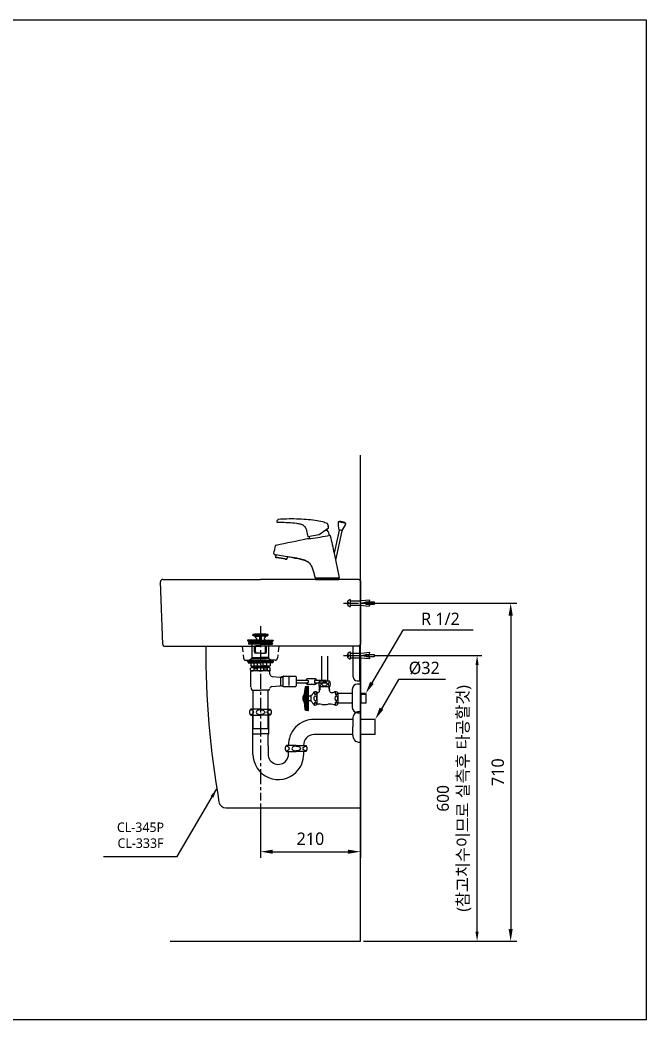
# Model space of a CAD drawing. Extents: x 7158 to 10258, y -6878 to -2578.
# Drawn here: x 8943 to 10258, y -4678 to -2578 of the extents above; entities that cross this region are included whole.
import ezdxf

# ---------------------------------------------------------------- set-up
doc = ezdxf.new("R2010")
doc.units = 0
doc.header["$LTSCALE"] = 50
doc.header["$MEASUREMENT"] = 0
for name, pattern in [('CENTER', [2, 1.25, -0.25, 0.25, -0.25]), ('HIDDEN', [0.375, 0.25, -0.125]), ('HIDDEN2', [0.1875, 0.125, -0.0625])]:
    doc.linetypes.add(name, pattern=pattern)
doc.layers.get('0').update_dxf_attribs({"linetype": 'CONTINUOUS'})
doc.layers.get('DEFPOINTS').update_dxf_attribs({"linetype": 'CONTINUOUS'})
for name, color, linetype in [('1', 1, 'CONTINUOUS'), ('2', 2, 'HIDDEN'), ('3', 3, 'CONTINUOUS'), ('4', 4, 'CONTINUOUS'), ('5', 5, 'CONTINUOUS'), ('6', 6, 'CONTINUOUS'), ('7', 7, 'CONTINUOUS'), ('CENTER', 2, 'CENTER')]:
    doc.layers.add(name, color=color, linetype=linetype)
doc.styles.get("Standard").update_dxf_attribs({"font": 'NanumGothic.ttf'})
doc.dimstyles.get("Standard").update_dxf_attribs({"dimtxt": 2.5, "dimasz": 2, "dimexe": 2, "dimexo": 1, "dimgap": 1.5, "dimtad": 1, "dimdec": 0, "dimlfac": 10, "dimrnd": 0.5, "dimzin": 0, "dimdsep": 46, "dimtxsty": 'Standard', "dimcen": 0, "dimclrt": 2, "dimadec": 0, "dimazin": 0, "dimtfac": 1, "dimtdec": 0, "dimtmove": 0, "dimatfit": 3, "dimfxl": 1, "dimtolj": 1, "dimtzin": 0, "dimarcsym": 0})

# ---------------------------------------------------------------- blocks, each defined once
blk = doc.blocks.new('A$C0DEF28B4')
at = {"layer": '3'}
for p, q in [((12.5, 194.6), (11.3, 196.7)), ((11.4, 196.5), (27.5, 196.5)), ((27.5, 194.6), (12.5, 194.6)), ((15, 194.4), (25.7, 193.7)), ((19.2, 189.7), (16.5, 193.6)), ((27.5, 194.6), (25.7, 193.7)), ((25.7, 193.7), (25.7, 186)), ((27, 194.3), (26.5, 187.9)), ((43.6, 196.5), (27.5, 196.5)), ((27.5, 194.6), (29.2, 193.7)), ((27.5, 194.6), (42.5, 194.6)), ((28, 194.3), (28.4, 187.9)), ((40, 194.4), (29.2, 193.7)), ((29.2, 193.7), (29.2, 186)), ((35.8, 189.7), (38.5, 193.6)), ((42.5, 194.6), (43.7, 196.7)), ((0.5, 185.6), (0.5, 185)), ((0.5, 185), (2.6, 183.5)), ((0.5, 185), (27.5, 185)), ((10.2, 186), (0.9, 186)), ((2.2, 183.3), (2.2, 182)), ((2.2, 179), (2.2, 177.7)), ((8.5, 183.5), (2.4, 183.5)), ((27.5, 177.5), (2.4, 177.5)), ((27.5, 181.5), (2.7, 181.5)), ((27.5, 179.5), (2.7, 179.5)), ((8.5, 183.5), (27.5, 183.5)), ((10, 146.9), (10, 177.5)), ((27.5, 186), (10.2, 186)), ((15.1, 161), (15.1, 171)), ((16.9, 161), (16.9, 171)), ((17.1, 186), (18.6, 186.8)), ((27.5, 173.5), (17.6, 173.5)), ((26.5, 188), (27.5, 188)), ((26.8, 186), (26.5, 188)), ((28.4, 188), (27.5, 188)), ((27.5, 186), (44.8, 186)), ((54.5, 185), (27.5, 185)), ((46.5, 183.5), (27.5, 183.5)), ((27.5, 181.5), (52.3, 181.5)), ((27.5, 179.5), (52.3, 179.5)), ((27.5, 177.5), (52.6, 177.5)), ((27.5, 173.5), (37.4, 173.5)), ((28.2, 186), (28.4, 188)), ((37.9, 186), (36.4, 186.8)), ((38.1, 161), (38.1, 171)), ((39.9, 161), (39.9, 171)), ((44.8, 186), (54.1, 186)), ((45, 146.9), (45, 177.5)), ((46.5, 183.5), (52.6, 183.5)), ((54.5, 185), (52.4, 183.5)), ((52.8, 183.3), (52.8, 182)), ((52.8, 179), (52.8, 177.7)), ((54.5, 185.6), (54.5, 185)), ((10.7, 149), (10, 150.2)), ((10, 149), (27.5, 149)), ((10.7, 146.9), (10.7, 149)), ((27.5, 158.5), (17.6, 158.5)), ((27.5, 158.5), (37.4, 158.5)), ((45, 149), (27.5, 149)), ((44.3, 149), (45, 150.2)), ((44.3, 146.9), (44.3, 149)), ((10, 146.9), (0, 140.9)), ((0, 139.9), (0, 140.9)), ((0, 140.9), (27.5, 140.9)), ((10, 139.9), (0, 139.9)), ((1.8, 139.9), (1.8, 138.6)), ((2.3, 138.1), (7.3, 138.1)), ((6.8, 122.4), (6.8, 126.6)), ((7.3, 138.1), (7.3, 132)), ((7.3, 138.1), (27.5, 138.1)), ((8.3, 131.4), (7.3, 132)), ((8.3, 131.4), (9.7, 131.4)), ((9.7, 131.4), (27.5, 131.4)), ((10, 146.9), (27.5, 146.9)), ((45, 139.9), (10, 139.9)), ((10, 128), (10, 131.4)), ((10.1, 128), (27.3, 128)), ((13.5, 126.6), (13.5, 122.4)), ((13.5, 126.6), (20.9, 126.6)), ((14.1, 132), (14.1, 138.1)), ((14.1, 132), (21.5, 132)), ((20.9, 126.6), (20.9, 122.4)), ((21.5, 132), (21.5, 138.1)), ((45, 146.9), (27.5, 146.9)), ((55, 140.9), (27.5, 140.9)), ((47.7, 138.1), (27.5, 138.1)), ((45.3, 131.4), (27.5, 131.4)), ((44.9, 128), (27.7, 128)), ((33.5, 132), (33.5, 138.1)), ((40.9, 132), (33.5, 132)), ((41.5, 126.6), (34.1, 126.6)), ((34.1, 126.6), (34.1, 122.4)), ((40.9, 132), (40.9, 138.1)), ((41.5, 126.6), (41.5, 122.4)), ((45, 146.9), (55, 140.9)), ((45, 139.9), (55, 139.9)), ((45, 128), (45, 131.4)), ((46.7, 131.4), (45.3, 131.4)), ((46.7, 131.4), (47.7, 132)), ((52.7, 138.1), (47.7, 138.1)), ((47.7, 138.1), (47.7, 132)), ((48.2, 122.4), (48.2, 126.6)), ((53.2, 139.9), (53.2, 138.6)), ((55, 139.9), (55, 140.9)), ((7.5, 87.4), (7.5, 120)), ((27.5, 121), (8.5, 121)), ((13.5, 122.4), (20.9, 122.4)), ((44.9, 121), (27.5, 121)), ((41.5, 122.4), (34.1, 122.4)), ((44.3, 121), (44.9, 121)), ((44.9, 121), (45.3, 121)), ((46.5, 121), (45, 121)), ((47.5, 114.6), (47.5, 120)), ((52, 109.7), (68, 107.9)), ((70, 108.2), (75.1, 108.2)), ((70.2, 89.8), (70.2, 108.3)), ((71.5, 109), (71.5, 108.2)), ((75.2, 109), (71.5, 109)), ((75.1, 108.2), (75.1, 109.2)), ((75.1, 88.8), (75.1, 108.2)), ((75.9, 110), (101.1, 110)), ((87.5, 90.5), (87.5, 107.9)), ((102.6, 108.5), (102.6, 102.7)), ((51.4, 88.3), (68, 90.1)), ((70.2, 89.8), (75.1, 89.8)), ((71.5, 89), (71.5, 89.8)), ((75.2, 89), (71.5, 89)), ((101.1, 88), (75.9, 88)), ((102.6, 102.7), (102.6, 89.5)), ((9.5, 81), (27.5, 81)), ((11.6, 81), (11.6, 0)), ((45.5, 81), (27.5, 81)), ((43.4, 0), (43.4, 81)), ((11.6, 0), (43.4, 0))]:
    blk.add_line(p, q, dxfattribs=at)
for centre, radius, start, end in [((12.3, 196.5), 1.1, 97.3204, 169.4262), ((27.5, 78.6), 120, 90, 97.3204), ((14.9, 192.4), 2, 35.2023, 86.2618), ((17.6, 188.6), 2, 300, 35.2023), ((27.5, 78.6), 120, 82.6796, 90), ((37.4, 188.6), 2, 144.7977, 240), ((40.1, 192.4), 2, 93.7382, 144.7977), ((42.6, 196.5), 1.1, 10.5738, 82.6796), ((0.9, 185.6), 0.4, 90, 180), ((2.4, 183.3), 0.2, 90, 180), ((2.7, 182), 0.5, 180, 270), ((2.7, 179), 0.5, 90, 180), ((2.4, 177.7), 0.2, 180, 270), ((6, 180.5), 1, 270, 90), ((17.6, 171), 2.5, 90, 180), ((19.4, 171), 2.5, 90, 180), ((35.6, 171), 2.5, 0, 90), ((37.4, 171), 2.5, 0, 90), ((49, 180.5), 1, 90, 270), ((52.3, 182), 0.5, 270, 0), ((52.3, 179), 0.5, 0, 90), ((52.6, 183.3), 0.2, 0, 90), ((52.6, 177.7), 0.2, 270, 0), ((54.1, 185.6), 0.4, 0, 90), ((17.6, 161), 2.5, 180, 270), ((19.4, 161), 2.5, 180, 270), ((35.6, 161), 2.5, 270, 0), ((37.4, 161), 2.5, 270, 0), ((2.3, 138.6), 0.5, 180, 270), ((10.1, 123.3), 4.7, 43.9409, 136.0591), ((10.7, 141.6), 10.2, 250.5679, 289.4321), ((27, 114.4), 13.6, 89.0643, 116.6472), ((27.3, 160.9), 29.5, 258.5956, 270.3737), ((27.7, 160.9), 29.5, 269.6263, 281.4044), ((28, 114.4), 13.6, 63.3528, 90.9357), ((44.3, 141.6), 10.2, 250.5679, 289.4321), ((44.9, 123.3), 4.7, 43.9409, 136.0591), ((52.7, 138.6), 0.5, 270, 0), ((10.1, 125.7), 4.7, 223.9409, 316.0591), ((8.5, 120), 1, 90, 180), ((27, 134.6), 13.6, 243.3528, 270.9357), ((28, 134.6), 13.6, 269.0643, 296.6472), ((44.9, 125.7), 4.7, 223.9409, 316.0591), ((46.5, 120), 1, 0, 90), ((52.5, 114.6), 5, 180, 263.8845), ((68.4, 112.9), 5, 265.3322, 308.1927), ((75.9, 109.2), 0.8, 90, 180), ((101.1, 108.5), 1.5, 0, 90), ((20.5, 87.9), 13, 182.42, 212.3), ((34.5, 87.9), 13, 327.7, 345.0405), ((51.9, 83.3), 5, 96.1155, 165.0405), ((68.4, 85.1), 5, 51.8073, 94.6678), ((75.9, 88.8), 0.8, 180, 270), ((101.1, 89.5), 1.5, 270, 0)]:
    blk.add_arc(centre, radius, start, end, dxfattribs=at)
at = {"layer": '7', "extrusion": (0, 1, 0)}
blk.add_line((7, 143.4, -9.3), (48, 143.4, -9.3), dxfattribs=at)
blk.add_line((7, 143.4, -9.3), (48, 143.4, -9.3), dxfattribs=at)
blk = doc.blocks.new('A$C60C84702')
at = {"layer": '4'}
for p, q in [((6.7, 147.4), (2.4, 147.4)), ((6.7, 147.4), (2.4, 147.4)), ((22.9, 147.4), (6.7, 147.4)), ((22.9, 147.4), (6.7, 147.4)), ((22.9, 147.4), (39.2, 147.4)), ((22.9, 147.4), (39.2, 147.4)), ((39.2, 147.4), (43.5, 147.4)), ((39.2, 147.4), (43.5, 147.4)), ((2.8, 135.4), (2.4, 135.4)), ((2.8, 135.4), (22.9, 135.4)), ((6.1, 135.4), (6.1, 95.6)), ((43.1, 135.4), (22.9, 135.4)), ((39.7, 135.4), (39.7, 95.6)), ((43.1, 135.4), (43.5, 135.4)), ((6.1, 95.6), (22.9, 95.6)), ((7.1, 53.4), (7.1, 93.9)), ((39.7, 95.6), (22.9, 95.6)), ((38.8, 70.8), (38.8, 93.9)), ((38.8, 70.8), (38.8, 53.4)), ((81.6, 71.1), (77.3, 71.1)), ((97.9, 71.1), (81.6, 71.1)), ((97.9, 71.1), (97.9, 71.1)), ((98, 71.1), (97.9, 71.1)), ((98, 71.1), (114.3, 71.1)), ((114.3, 71.1), (118.6, 71.1)), ((77.7, 59.1), (97.9, 59.1)), ((81.1, 59.1), (81.1, 58.4)), ((82.1, 53.4), (82.1, 56.8)), ((118.2, 59.1), (98, 59.1)), ((113.8, 53.4), (113.8, 59.1))]:
    blk.add_line(p, q, dxfattribs=at)
for points in [[(8.7, 141.4, 0.155217), (8.1, 143.2, 0.106747), (6.1, 145.1, 0.073043), (3.3, 146.2, 0.028511), (1.6, 146.6, 0.059523)], [(1.6, 136.2, 0.028511), (3.3, 136.5, 0.073043), (6.1, 137.6, 0.106747), (8.1, 139.5, 0.155217), (8.7, 141.4, 0.155217)], [(14.7, 143.1, 0.32729), (14.7, 139.6, 0.106373), (16.7, 137.8, 0.071219), (19.4, 136.8, 0.057537), (22.9, 136.4, 0.057537)], [(22.9, 146.4, 0.057537), (19.4, 146, 0.071219), (16.7, 144.9, 0.106373), (14.7, 143.1, 0.159483)], [(22.9, 146.4, 0.057537), (19.4, 146, 0.071219), (16.7, 144.9, 0.106373), (14.7, 143.1, 0.159483)], [(22.9, 146.4, -0.057537), (26.5, 146, -0.071219), (29.2, 144.9, -0.106373), (31.2, 143.1, -0.159483)], [(22.9, 146.4, -0.057537), (26.5, 146, -0.071219), (29.2, 144.9, -0.106373), (31.2, 143.1, -0.159483)], [(31.2, 143.1, -0.32729), (31.2, 139.6, -0.106373), (29.2, 137.8, -0.071219), (26.5, 136.8, -0.057537), (22.9, 136.4, -0.057537)], [(37.1, 141.4, -0.155217), (37.7, 143.2, -0.106747), (39.8, 145.1, -0.073043), (42.5, 146.2, -0.028511), (44.3, 146.6, -0.059523)], [(44.3, 136.2, -0.028511), (42.5, 136.5, -0.073043), (39.8, 137.6, -0.106747), (37.7, 139.5, -0.155217), (37.1, 141.4, -0.155217)], [(83.7, 65.1, 0.155217), (83.1, 66.9, 0.106747), (81, 68.8, 0.073043), (78.2, 69.9, 0.028511), (76.5, 70.3, 0.059523)], [(76.5, 59.9, 0.028511), (78.2, 60.2, 0.073043), (81, 61.3, 0.106747), (83.1, 63.2, 0.155217), (83.7, 65.1, 0.155217)], [(89.6, 66.8, 0.32729), (89.6, 63.3, 0.106373), (91.6, 61.5, 0.071219), (94.3, 60.5, 0.057537), (97.9, 60.1, 0.057537)], [(97.9, 70.1, 0.05879), (94.3, 69.7, 0.071219), (91.6, 68.6, 0.106373), (89.6, 66.8, 0.159483)], [(97.9, 70.1, -0.05879), (101.6, 69.7, -0.071219), (104.3, 68.6, -0.106373), (106.3, 66.8, -0.159483)], [(106.3, 66.8, -0.32729), (106.3, 63.3, -0.106373), (104.3, 61.5, -0.071219), (101.6, 60.5, -0.057537), (98, 60.1, -0.057537)], [(112.2, 65.1, -0.155217), (112.8, 66.9, -0.106747), (114.9, 68.8, -0.073043), (117.6, 69.9, -0.028511), (119.4, 70.3, -0.059523)], [(119.4, 59.9, -0.028511), (117.6, 60.2, -0.073043), (114.9, 61.3, -0.106747), (112.8, 63.2, -0.155217), (112.2, 65.1, -0.155217)]]:
    blk.add_lwpolyline(points, format="xyb", dxfattribs=at)
for centre, radius, start, end in [((7.7, 141.4), 8, 131.4096, 228.5904), ((38.2, 141.4), 8, 311.4096, 48.5904), ((135.2, 72.9), 53.4, 90, 181.9326), ((7.1, 95.6), 1, 180, 238.7026), ((6.1, 93.9), 0.925, 0, 58.7026), ((39.7, 93.9), 0.925, 121.2974, 180), ((38.7, 95.6), 1, 301.2974, 0), ((135.2, 72.9), 21.6, 90, 184.7747), ((82.6, 65.1), 8, 131.4096, 228.5904), ((113.3, 65.1), 8, 311.4096, 48.5904), ((60.4, 53.4), 53.4, 180, 314.9403), ((60.4, 53.4), 21.6, 180, 320.796), ((60.4, 53.4), 21.6, 320.796, 0), ((65.1, 47.8), 19.2, 28.0637, 33.4561), ((60.4, 53.4), 53.4, 314.9403, 0)]:
    blk.add_arc(centre, radius, start, end, dxfattribs=at)
blk = doc.blocks.new('A$C7012546D')
at = {"layer": '4'}
for p, q in [((16, 65), (16, 0)), ((0, 49.9), (0, 32.5)), ((47.1, 48.4), (16, 48.4)), ((47.1, 16.6), (47.1, 48.4)), ((0, 15.1), (0, 32.5)), ((47.1, 16.6), (16, 16.6))]:
    blk.add_line(p, q, dxfattribs=at)
for centre, radius, start, end in [((11.3, 54.1), 10, 111.1927, 142.8035), ((17.5, 35), 30, 92.866, 109.0071), ((20, 49), 20, 146.2077, 177.4359), ((20, 16), 20, 182.5641, 213.7923), ((11.3, 10.9), 10, 217.1965, 248.8073), ((17.5, 30), 30, 250.9929, 267.134)]:
    blk.add_arc(centre, radius, start, end, dxfattribs=at)
blk = doc.blocks.new('A$C510B3A89')
at = {"layer": '1', "color": 7}
blk.add_line((87.4, 0), (136.2, 0), dxfattribs=at)
at = {"layer": '7'}
for p, q in [((114.8, 107.8), (94.8, 93.8)), ((114, 113), (114.3, 111)), ((138.2, 121.6), (135.2, 120.7)), ((151.3, 117.3), (135.2, 120.7)), ((138.2, 121.6), (138.2, 121.6)), ((148.9, 119.3), (149, 119.3)), ((149, 119.3), (151.3, 117.3)), ((94.8, 93.8), (71.3, 89.6)), ((112.1, 102.8), (106.2, 101.8)), ((112.4, 91.7), (117.7, 92.7)), ((136.9, 103.5), (126.6, 54.8)), ((142.8, 102.2), (129.6, 40.1)), ((143.4, 102.4), (136.3, 103.9)), ((136.7, 103.5), (137.9, 103.3)), ((141.8, 102.4), (137.9, 103.3)), ((141.8, 102.4), (142.9, 102.2)), ((4.4, 51.6), (3.5, 46.7)), ((4.4, 45.9), (3.5, 46.7)), ((27.1, 42.5), (3.5, 46.7)), ((28, 47.4), (4.4, 51.6)), ((4.4, 45.9), (6.1, 45.6)), ((24.3, 42.4), (6.1, 45.6)), ((23.9, 42.3), (6.5, 45.4)), ((24.3, 42.4), (26.1, 42.1)), ((26.1, 42.1), (27.1, 42.5)), ((28, 47.4), (27.1, 42.5)), ((28.5, 47.3), (28, 47.4)), ((126.6, 54.8), (137.2, 3)), ((86.4, 3), (86.3, 3.5)), ((87.4, 3), (87.4, 0)), ((136.2, 3), (136.2, 0))]:
    blk.add_line(p, q, dxfattribs=at)
at = {"layer": '7', "color": 7}
for p, q in [((86.4, 3), (115.5, 3)), ((115.5, 3), (137.2, 3))]:
    blk.add_line(p, q, dxfattribs=at)
at = {"layer": '7'}
for centre, radius, start, end in [((7.8, 121.4), 1.5, 154.2972, 270.8052), ((9.3, 124.4), 1.5, 93.6966, 151.3141), ((111.8, 115.8), 1.5, 12.9441, 66.1922), ((205.1, 117.1), 70, 177.0153, 190.8327), ((133.2, 71.8), 50, 71.7204, 84.2796), ((86, 142.4), 70, 325.1673, 338.9847), ((108.9, 87.5), 35, 175.6305, 182.5585), ((112.2, 102.3), 0.5, 34.0977, 100), ((83.6, 83), 35, 15.8809, 34.0977), ((116.7, 91), 2, 12.5419, 57.7542), ((136.8, 104), 0.5, 190.8327, 258), ((143, 102.7), 0.5, 258, 325.1673), ((5.5, 70.1), 2, 103.7822, 164.229), ((2, 54), 2, 167.6446, 258.9831), ((6.6, 45.9), 0.5, 206.8699, 260), ((24, 42.8), 0.5, 260, 313.1301)]:
    blk.add_arc(centre, radius, start, end, dxfattribs=at)
for points in [[(112.4, 117.2), (102.3, 120.6), (86.8, 123.7), (68, 125.7), (47.4, 126.7), (26.8, 126.7), (9.2, 125.9)], [(8, 125.2), (6.4, 122.1)], [(7.8, 119.9), (12.9, 120), (30.3, 119.5), (47.5, 117.8), (55.5, 116.4)], [(55.5, 116.4), (57.6, 115.9), (59.6, 115), (61.5, 113.9), (63.2, 112.5), (64.7, 110.9), (66, 109.2), (67, 107.2), (67.8, 105.2)], [(67.8, 105.2), (68.6, 102.3), (70, 96.1), (71.2, 89.8), (71.3, 89.6)], [(114, 113), (113.6, 114.6), (113.3, 116.2)], [(114.8, 108.1), (114.6, 108.8), (114.5, 109.6), (114.4, 110.2), (114.4, 110.6), (114.3, 110.9), (114.3, 111)], [(5, 72.1), (69.9, 85.6)], [(69.9, 85.6), (70.2, 85.6), (70.9, 85.7), (72.3, 85.8), (112.4, 91.7)], [(3.9, 51.6), (4.1, 51.6), (4.4, 51.6)], [(38.9, 45.7), (30.1, 47.1), (28.5, 47.3)], [(56, 42.6), (52.3, 43.4), (48.2, 44.2), (43.7, 44.9), (38.9, 45.7)], [(38.9, 45.7), (45, 44.7), (51, 43.6), (56, 42.6)], [(72.5, 36), (71, 37.1), (68.6, 38.5), (66.1, 39.6), (63.5, 40.5), (61, 41.3), (58.5, 42), (56, 42.6)], [(56, 42.6), (61.1, 41.3), (65.9, 39.7), (70, 37.7), (72.5, 36)], [(73.1, 35.4), (72.5, 36)], [(72.5, 36), (73.1, 35.4)], [(73.1, 35.4), (76.1, 32.2), (78.5, 28.4), (80.4, 24.4), (81.9, 20.3), (83.2, 16.1), (84.4, 11.9), (85.4, 7.7), (86.3, 3.5)]]:
    blk.add_spline(points, degree=3, dxfattribs=at)
for points in [[(114.8, 107.8), (114.8, 107.9), (114.8, 108), (114.8, 108.1)], [(118.6, 91.4), (121.3, 79.2), (123.9, 67), (126.6, 54.8)], [(0, 54.5), (1.2, 59.9), (2.4, 65.3), (3.6, 70.7)]]:
    blk.add_open_spline(points, degree=3, dxfattribs=at)
blk.add_open_spline([(1.6, 52.1), (1.9, 52), (2.7, 51.8), (3.5, 51.7), (3.9, 51.6)], degree=3, knots=[0.173317, 0.173317, 0.173317, 0.173317, 1.25795, 2.514058, 2.514058, 2.514058, 2.514058], dxfattribs=at)
blk = doc.blocks.new('*D47')
at = {"color": 3, "lineweight": -2, "transparency": 16777216}
for p, q in [((9658.4, -3911.1), (9658.4, -4337.5)), ((9448.4, -4223.6), (9448.4, -4337.5)), ((9474.4, -4324.5), (9632.4, -4324.5))]:
    blk.add_line(p, q, dxfattribs=at)
at = {"color": 3, "transparency": 16777216}
for points in [[(9474.4, -4320.2), (9474.4, -4328.8), (9448.4, -4324.5)], [(9632.4, -4320.2), (9632.4, -4328.8), (9658.4, -4324.5)]]:
    blk.add_solid(points, dxfattribs=at)
at = {"layer": 'DEFPOINTS', "color": 0, "transparency": 16777216}
for p in [(9658.4, -3904.6), (9448.4, -4217.1), (9658.4, -4324.5)]:
    blk.add_point(p, dxfattribs=at)
at = {"color": 2, "transparency": 16777216, "insert": (9553.4, -4297.4), "char_height": 26, "attachment_point": 5}
blk.add_mtext('\\A1;210', dxfattribs=at)
blk = doc.blocks.new('*D57')
at = {"layer": '1', "color": 3, "lineweight": -2, "transparency": 16777216}
for p, q in [((9664.9, -3802.6), (9987.1, -3802.6)), ((9974.1, -3828.6), (9974.1, -4486.5)), ((9664.9, -4512.5), (9987.1, -4512.5))]:
    blk.add_line(p, q, dxfattribs=at)
at = {"layer": '1', "color": 3, "transparency": 16777216}
for points in [[(9969.7, -3828.6), (9978.4, -3828.6), (9974.1, -3802.6)], [(9969.7, -4486.5), (9978.4, -4486.5), (9974.1, -4512.5)]]:
    blk.add_solid(points, dxfattribs=at)
at = {"layer": 'DEFPOINTS', "color": 0, "transparency": 16777216}
for p in [(9658.4, -3802.6), (9658.4, -4512.5), (9974.1, -4512.5)]:
    blk.add_point(p, dxfattribs=at)
at = {"layer": '1', "color": 2, "transparency": 16777216, "insert": (9947, -4157.5), "char_height": 26, "attachment_point": 5, "rotation": 90}
blk.add_mtext('\\A1;710', dxfattribs=at)
blk = doc.blocks.new('A$Cc47c5e09')
at = {"layer": '6'}
for p, q in [((39.4, 118.8, 0.8), (39.4, 66, 0.8)), ((52.1, 118.8, 0.8), (52.1, 66, 0.8)), ((52.1, 66, 0.8), (35.2, 66, 0.8)), ((56.2, 66, 0.8), (52.1, 66, 0.8)), ((4.8, 54, 0.8), (4.8, 30, 0.8)), ((5.4, 54.5, 0.8), (6.2, 54.5, 0.8)), ((6.2, 54.5, 0.8), (6.7, 55, 0.8)), ((6.2, 54.5, 0.8), (6.2, 30, 0.8)), ((6.7, 55, 0.8), (6.7, 30, 0.8)), ((6.7, 55, 0.8), (9.9, 55, 0.8)), ((6.7, 54.6, 0.8), (10.2, 54.6, 0.8)), ((6.7, 53.6, 0.8), (10.2, 53.6, 0.8)), ((6.7, 52.6, 0.8), (10.2, 52.6, 0.8)), ((6.7, 51.6, 0.8), (10.2, 51.6, 0.8)), ((6.7, 50.6, 0.8), (10.2, 50.6, 0.8)), ((6.7, 49.6, 0.8), (10.2, 49.6, 0.8)), ((6.7, 48.6, 0.8), (10.2, 48.6, 0.8)), ((6.7, 47.6, 0.8), (10.2, 47.6, 0.8)), ((6.7, 46.6, 0.8), (10.2, 46.6, 0.8)), ((6.7, 45.6, 0.8), (10.2, 45.6, 0.8)), ((6.7, 44.6, 0.8), (10.2, 44.6, 0.8)), ((6.7, 43.6, 0.8), (10.2, 43.6, 0.8)), ((6.7, 42.6, 0.8), (10.2, 42.6, 0.8)), ((10.2, 55.3, 0.8), (10.2, 55.5, 0.8)), ((10.2, 55.5, 0.8), (11.7, 55.5, 0.8)), ((10.2, 55.3, 0.8), (10.2, 30, 0.8)), ((11.7, 54.5, 0.8), (11.7, 55.5, 0.8)), ((11.7, 30, 0.8), (11.7, 54.5, 0.8)), ((29.8, 42, 0.8), (29.8, 42.7, 0.8)), ((29.8, 18, 0.8), (29.8, 42, 0.8)), ((30.7, 42, 0.8), (29.8, 42, 0.8)), ((30.7, 41.2, 0.8), (32, 42.2, 0.8)), ((30.7, 41.2, 0.8), (30.7, 42, 0.8)), ((56.2, 54, 0.8), (35.2, 54, 0.8)), ((35.2, 46.5, 0.8), (35.2, 54, 0.8)), ((36.5, 50, 0.8), (35.2, 47.8, 0.8)), ((36.5, 50, 0.8), (35.2, 50, 0.8)), ((36.5, 50, 0.8), (36.5, 54, 0.8)), ((55, 50, 0.8), (55, 54, 0.8)), ((55, 50, 0.8), (56.2, 47.8, 0.8)), ((56.2, 50, 0.8), (55, 50, 0.8)), ((56.2, 46.1, 0.8), (56.2, 54, 0.8)), ((103.9, 49, 0.8), (103.9, 11, 0.8)), ((120.9, 60, 0.8), (114.9, 60, 0.8)), ((120.9, 0, 0.8), (120.9, 60, 0.8)), ((4.8, 6, 0.8), (4.8, 30, 0.8)), ((6.2, 5.5, 0.8), (6.2, 30, 0.8)), ((6.7, 41.6, 0.8), (10.2, 41.6, 0.8)), ((6.7, 40.6, 0.8), (10.2, 40.6, 0.8)), ((6.7, 39.6, 0.8), (10.2, 39.6, 0.8)), ((6.7, 38.6, 0.8), (10.2, 38.6, 0.8)), ((6.7, 37.6, 0.8), (10.2, 37.6, 0.8)), ((6.7, 36.6, 0.8), (10.2, 36.6, 0.8)), ((6.7, 35.6, 0.8), (10.2, 35.6, 0.8)), ((6.7, 34.6, 0.8), (10.2, 34.6, 0.8)), ((6.7, 33.6, 0.8), (10.2, 33.6, 0.8)), ((6.7, 32.6, 0.8), (10.2, 32.6, 0.8)), ((6.7, 31.6, 0.8), (10.2, 31.6, 0.8)), ((6.7, 30.6, 0.8), (10.2, 30.6, 0.8)), ((6.7, 5, 0.8), (6.7, 30, 0.8)), ((6.7, 29.4, 0.8), (10.2, 29.4, 0.8)), ((6.7, 28.4, 0.8), (10.2, 28.4, 0.8)), ((6.7, 27.4, 0.8), (10.2, 27.4, 0.8)), ((6.7, 26.4, 0.8), (10.2, 26.4, 0.8)), ((6.7, 25.4, 0.8), (10.2, 25.4, 0.8)), ((6.7, 24.4, 0.8), (10.2, 24.4, 0.8)), ((6.7, 23.4, 0.8), (10.2, 23.4, 0.8)), ((6.7, 22.4, 0.8), (10.2, 22.4, 0.8)), ((6.7, 21.4, 0.8), (10.2, 21.4, 0.8)), ((10.2, 4.7, 0.8), (10.2, 30, 0.8)), ((16.8, 34.7, 0.8), (11.7, 34.7, 0.8)), ((11.7, 4.5, 0.8), (11.7, 30, 0.8)), ((16.8, 25.2, 0.8), (11.7, 25.2, 0.8)), ((16.8, 35.7, 0.8), (16.8, 34.7, 0.8)), ((16.8, 34.7, 0.8), (16.8, 25.2, 0.8)), ((16.8, 24.3, 0.8), (16.8, 25.2, 0.8)), ((21.7, 41.3, 0.8), (21.2, 40.4, 0.8)), ((30.7, 41.2, 0.8), (29.8, 41.2, 0.8)), ((73.7, 39.3, 0.8), (73.7, 42, 0.8)), ((103.9, 40.2, 0.8), (73.7, 40.2, 0.8)), ((73.7, 39.2, 0.8), (73.7, 20.8, 0.8)), ((131.9, 40.2, 0.8), (120.9, 40.2, 0.8)), ((120.9, 39.6, 0.8), (120.9, 20.4, 0.8)), ((122.4, 39.2, 0.8), (121.4, 40.2, 0.8)), ((122.4, 19.7, 0.8), (122.4, 40.2, 0.8)), ((122.4, 39.2, 0.8), (132.9, 39.2, 0.8)), ((132.9, 39.2, 0.8), (131.9, 40.2, 0.8)), ((132.7, 20.8, 0.8), (132.7, 39.2, 0.8)), ((5.4, 5.5, 0.8), (6.2, 5.5, 0.8)), ((6.2, 5.5, 0.8), (6.7, 5, 0.8)), ((6.7, 20.4, 0.8), (10.2, 20.4, 0.8)), ((6.7, 19.4, 0.8), (10.2, 19.4, 0.8)), ((6.7, 18.4, 0.8), (10.2, 18.4, 0.8)), ((6.7, 17.4, 0.8), (10.2, 17.4, 0.8)), ((6.7, 16.4, 0.8), (10.2, 16.4, 0.8)), ((6.7, 15.4, 0.8), (10.2, 15.4, 0.8)), ((6.7, 14.4, 0.8), (10.2, 14.4, 0.8)), ((6.7, 13.4, 0.8), (10.2, 13.4, 0.8)), ((6.7, 12.4, 0.8), (10.2, 12.4, 0.8)), ((6.7, 11.4, 0.8), (10.2, 11.4, 0.8)), ((6.7, 10.4, 0.8), (10.2, 10.4, 0.8)), ((6.7, 9.4, 0.8), (10.2, 9.4, 0.8)), ((6.7, 8.4, 0.8), (10.2, 8.4, 0.8)), ((6.7, 7.4, 0.8), (10.2, 7.4, 0.8)), ((6.7, 6.4, 0.8), (10.2, 6.4, 0.8)), ((6.7, 5.4, 0.8), (10.2, 5.4, 0.8)), ((6.7, 5, 0.8), (9.9, 5, 0.8)), ((10.2, 4.5, 0.8), (10.2, 4.7, 0.8)), ((10.2, 4.5, 0.8), (11.7, 4.5, 0.8)), ((21.7, 18.7, 0.8), (21.2, 19.6, 0.8)), ((30.7, 18.8, 0.8), (29.8, 18.8, 0.8)), ((33.5, 18, 0.8), (29.8, 18, 0.8)), ((29.8, 17.3, 0.8), (29.8, 18, 0.8)), ((30.7, 18.8, 0.8), (32, 18, 0.8)), ((30.7, 18, 0.8), (30.7, 18.8, 0.8)), ((73.7, 18, 0.8), (73.7, 20.8, 0.8)), ((103.9, 19.7, 0.8), (73.7, 19.7, 0.8)), ((73.7, 19.7, 0.8), (73.7, 19.6, 0.8)), ((73.7, 18, 0.8), (73.7, 19.6, 0.8)), ((114.9, 0, 0.8), (120.9, 0, 0.8)), ((131.9, 19.7, 0.8), (120.9, 19.7, 0.8)), ((121.4, 19.7, 0.8), (122.4, 20.8, 0.8)), ((122.4, 20.8, 0.8), (132.9, 20.8, 0.8)), ((131.9, 19.7, 0.8), (132.9, 20.8, 0.8))]:
    blk.add_line(p, q, dxfattribs=at)
for centre, radius, start, end in [((43.2, 60, 0.8), 10, 143.1301, 216.8699), ((48.2, 60, 0.8), 10, 323.1301, 36.8699), ((147.7, 30, 0.8), 145, 170.5066, 178.0569), ((5.4, 53.8, 0.8), 0.7, 90, 170.5066), ((9.9, 55.3, 0.8), 0.3, 270, 0), ((26.4, 38.6, 0.8), 5.36, 49.5694, 150), ((30.7, 46.5, 0.8), 4.5, 270, 0), ((60.2, 46.1, 0.8), 4, 180, 277.7117), ((57.5, 66.7, 0.8), 24.8, 277.7117, 290.9661), ((68.8, 37, 0.8), 7, 45.4871, 110.9661), ((114.9, 49, 0.8), 11, 90, 180), ((14, 30, 0.8), 14, 141.7859, 179.7527), ((14, 30.1, 0.8), 14, 180.2473, 218.2141), ((147.7, 30, 0.8), 145, 178.0569, 189.4934), ((9, 47.4, 0.8), 14, 303.8098, 330), ((9, 12.6, 0.8), 14, 30, 56.1902), ((5.4, 6.2, 0.8), 0.7, 189.4934, 270), ((9.9, 4.7, 0.8), 0.3, 0, 90), ((26.4, 21.4, 0.8), 5.36, 210, 310.4306), ((33.5, -20, 0.8), 38, 80.6952, 90), ((45.7, 55, 0.8), 38, 260.6952, 280.7373), ((57.5, -6.7, 0.8), 24.8, 69.0339, 100.7373), ((68.8, 23, 0.8), 7, 249.0339, 314.5), ((114.9, 11, 0.8), 11, 180, 270)]:
    blk.add_arc(centre, radius, start, end, dxfattribs=at)
for centre, major_axis, ratio, start_param, end_param in [((33, 60.2, 0.8), (-5.23, 0), 0.866391, 1.800504, 4.443058), ((58.4, 60.2, 0.8), (-5.23, 0), 0.866391, -1.317473, 1.357378), ((26.1, 43.6, 0.8), (0, 5.4), 0.478204, 1.649187, 4.692658), ((70.2, 42.5, 0.8), (0, 5.22), 0.46009, 1.292018, 4.793095), ((26.1, 16.7, 0.8), (0, 5.4), 0.478204, 4.6817, 7.825213), ((70.2, 17.6, 0.8), (0, 5.22), 0.46009, 4.613779, 8.15122)]:
    blk.add_ellipse(centre, major_axis=major_axis, ratio=ratio, start_param=start_param, end_param=end_param, dxfattribs=at)
for centre, major_axis, ratio in [((45.7, 60.2, 0.8), (5.23, 0), 0.866391), ((26.1, 30, 0.8), (0, -5.4), 0.478204), ((70.2, 30, 0.8), (0, -5.22), 0.46009)]:
    blk.add_ellipse(centre, major_axis=major_axis, ratio=ratio, dxfattribs=at)
blk = doc.blocks.new('A$C021d75c2')
at = {"layer": '3'}
for p, q in [((18.6, 8.2, 9.3), (0, 8.2, 9.3)), ((0, 3.2, 9.3), (24.6, 3.2, 9.3)), ((24.6, 8.2, 9.3), (18.6, 8.2, 9.3)), ((38.9, 11.5, 9.3), (24.6, 11.5, 9.3)), ((38.9, 0, 9.3), (24.6, 0, 9.3)), ((62.2, 8.3, 9.3), (38.9, 8.3, 9.3)), ((38.9, 3.3, 9.3), (62.2, 3.3, 9.3)), ((62.7, 7.8, 9.3), (62.2, 8.3, 9.3)), ((62.2, 3.3, 9.3), (62.2, 8.3, 9.3)), ((62.2, 3.3, 9.3), (62.7, 3.8, 9.3)), ((62.7, 3.8, 9.3), (62.7, 7.8, 9.3))]:
    blk.add_line(p, q, dxfattribs=at)
at = {"layer": '3', "elevation": 9.3}
for points in [[(23.2, 8.2, -0.044238), (23.5, 8.5, -0.189273), (23.9, 8.7, -0.189273), (24.3, 8.5, -0.101059), (24.8, 7.8, -0.059302), (25.1, 6.9, -0.045722), (25.2, 5.8, -0.045722)], [(25.2, 5.8, -0.045722), (25.1, 4.6, -0.059302), (24.8, 3.7, -0.101059), (24.3, 3, -0.189273), (23.9, 2.8, -0.189273), (23.5, 3, -0.044238), (23.2, 3.2, -0.059302)], [(40.2, 8.3, 0.044238), (40, 8.5, 0.189273), (39.5, 8.7, 0.189273), (39.1, 8.5, 0.101059), (38.6, 7.8, 0.059302), (38.3, 7, 0.045722), (38.2, 5.8, 0.045722)], [(38.2, 5.8, 0.045722), (38.3, 4.6, 0.059302), (38.6, 3.7, 0.101059), (39.1, 3, 0.189273), (39.5, 2.8, 0.189273), (40, 3, 0.044238), (40.2, 3.3, 0.059302)]]:
    blk.add_lwpolyline(points, format="xyb", dxfattribs=at)
at = {"layer": '3'}
for centre, start, end in [((24.6, 6.5, 9.3), 90.0092, 159.5218), ((24.6, 5, 9.3), 200.4965, 270.0092), ((38.9, 6.5, 9.3), 20.4965, 90.0092), ((38.9, 5, 9.3), 270.0092, 339.5218)]:
    blk.add_arc(centre, 5, start, end, dxfattribs=at)
blk = doc.blocks.new('*D139')
at = {"layer": '1', "color": 3, "linetype": 'ByBlock', "lineweight": -2, "transparency": 16777216}
for p, q in [((9687.6, -3912.6), (9913.5, -3912.6)), ((9903.5, -4492.5), (9903.5, -3932.6)), ((9668.4, -4512.5), (9913.5, -4512.5))]:
    blk.add_line(p, q, dxfattribs=at)
at = {"layer": '1', "color": 3, "transparency": 16777216}
for points in [[(9900.1, -3932.6), (9906.8, -3932.6), (9903.5, -3912.6)], [(9900.1, -4492.5), (9906.8, -4492.5), (9903.5, -4512.5)]]:
    blk.add_solid(points, dxfattribs=at)
at = {"layer": 'DEFPOINTS', "color": 0, "transparency": 16777216}
for p in [(9677.6, -3912.6), (9903.5, -3912.6), (9658.4, -4512.5)]:
    blk.add_point(p, dxfattribs=at)
at = {"layer": '1', "color": 2, "transparency": 16777216, "insert": (9855.3, -4212.5), "char_height": 25, "attachment_point": 5, "rotation": 90}
blk.add_mtext('\\A1;600\\P(참고치수이므로 실측후 타공할것)', dxfattribs=at)

msp = doc.modelspace()

# ---------------------------------------------------------------- linework, layer by layer
msp.add_line((9658.4, -3755.6), (9658.4, -3889.6))
at = {"color": 7, "linetype": 'CENTER', "ltscale": 0.5}
for p, q in [((9623, -3802.6), (9677.6, -3802.6)), ((9623, -3912.6), (9677.6, -3912.6))]:
    msp.add_line(p, q, dxfattribs=at)
at = {"color": 3}
for p, q in [((9747.3, -3859.3, 0.8), (9679.5, -3975.1, 0.8)), ((9895.3, -3859.3, 0.8), (9747.3, -3859.3, 0.8)), ((9738.6, -3962.8), (9699.6, -4029.4)), ((9837.4, -3962.8), (9738.6, -3962.8))]:
    msp.add_line(p, q, dxfattribs=at)
at = {"color": 7, "linetype": 'HIDDEN2', "ltscale": 3}
for points in [[(9637.5, -3809.7), (9637.5, -3795.5, 0.316317), (9630.9, -3800.2), (9632.6, -3800.2), (9632.6, -3805), (9630.9, -3805, 0.316317)], [(9637.5, -3919.7), (9637.5, -3905.5, 0.316317), (9630.9, -3910.2), (9632.6, -3910.2), (9632.6, -3915), (9630.9, -3915, 0.316317)]]:
    msp.add_lwpolyline(points, format="xyb", close=True, dxfattribs=at)
for points in [[(9637.5, -3807.1), (9653.3, -3807.1), (9658.4, -3807.1), (9678, -3809.2), (9677.7, -3805.7), (9658.4, -3802.6), (9677.7, -3799.2), (9678.3, -3796), (9658.4, -3798.1), (9653.3, -3798.1), (9637.5, -3798.1)], [(9669.5, -3804.4), (9688, -3804.4), (9688, -3800.8), (9668.6, -3800.8)], [(9637.5, -3917.1), (9653.3, -3917.1), (9658.4, -3917.1), (9678, -3919.2), (9677.7, -3915.7), (9658.4, -3912.6), (9677.7, -3909.2), (9678.3, -3906), (9658.4, -3908.1), (9653.3, -3908.1), (9637.5, -3908.1)], [(9669.5, -3914.4), (9688, -3914.4), (9688, -3910.8), (9668.6, -3910.8)]]:
    msp.add_lwpolyline(points, dxfattribs=at)
for centre, start, end in [((9655.4, -3755.6), 0, 90), ((9655.4, -3889.6), 270, 0)]:
    msp.add_arc(centre, 3, start, end)
at = {"layer": '1'}
for p, q in [((9658.4, -4512.5), (9658.4, -3491.9)), ((9258.4, -4512.5), (9658.4, -4512.5))]:
    msp.add_line(p, q, dxfattribs=at)
at = {"layer": '1', "color": 3}
for p, q in [((9273.1, -4334.8), (9356.6, -4192.2)), ((9118.4, -4334.8), (9273.1, -4334.8))]:
    msp.add_line(p, q, dxfattribs=at)
for points in [[(9686.3, -3972.1, 0.8), (9678.8, -3967.7, 0.8), (9669.4, -3992.3, 0.8)], [(9706.4, -4026.4), (9698.9, -4022), (9689.5, -4046.6)], [(9343.6, -4207.8), (9349.4, -4211.1), (9356.6, -4192.2)]]:
    msp.add_solid(points, dxfattribs=at)
at = {"layer": '2'}
for p, q in [((9409.9, -3892.6), (9412.9, -3918.2)), ((9486.9, -3892.6), (9483.9, -3918.2)), ((9417.8, -3922.6), (9448.4, -3922.6)), ((9479, -3922.6), (9448.4, -3922.6))]:
    msp.add_line(p, q, dxfattribs=at)
for centre, start, end in [((9417.8, -3917.6), 186.6755, 270), ((9479, -3917.6), 270, 353.3245)]:
    msp.add_arc(centre, 5, start, end, dxfattribs=at)
at = {"layer": '3', "color": 7}
for p, q in [((9238.4, -3757.7), (9238.4, -3757.6)), ((9243.3, -3889.7), (9238.4, -3757.8)), ((9243.4, -3752.6), (9448.4, -3752.6)), ((9655.4, -3752.6), (9448.4, -3752.6)), ((9246.3, -3892.6), (9448.4, -3892.6)), ((9655.4, -3892.6), (9448.4, -3892.6))]:
    msp.add_line(p, q, dxfattribs=at)
for centre, radius, start, end in [((9243.4, -3757.6), 5, 90, 182.1226), ((9246.3, -3889.6), 3, 182.1226, 270)]:
    msp.add_arc(centre, radius, start, end, dxfattribs=at)
at = {"layer": '4'}
for p, q in [((9642.4, -4046.6), (9560.6, -4046.6)), ((9642.4, -4078.4), (9560.6, -4078.4))]:
    msp.add_line(p, q, dxfattribs=at)
at = {"layer": '5'}
msp.add_lwpolyline([(7158.4, -2577.9), (10258.4, -2577.9), (10258.4, -4677.9), (7158.4, -4677.9)], close=True, dxfattribs=at)
at = {"layer": '7'}
for p, q in [((9658.4, -4232.6), (9658.4, -3798.9)), ((9643.4, -3957.6), (9643.4, -3892.6)), ((9657.4, -3965.6), (9657.4, -3892.6)), ((9628.6, -3912.6), (9672.2, -3912.6)), ((9651.4, -3965.6), (9658.4, -3965.6)), ((9376, -4232.6), (9658.4, -4232.6))]:
    msp.add_line(p, q, dxfattribs=at)
for centre, radius, start, end in [((11233.4, -3896.2), 1900, 179.8906, 189.8163), ((9651.4, -3957.6), 8, 180, 270), ((9376, -4217.6), 15, 189.8163, 270)]:
    msp.add_arc(centre, radius, start, end, dxfattribs=at)
at = {"layer": 'CENTER', "color": 2, "linetype": 'CENTER', "ltscale": 0.5}
msp.add_line((9448.4, -3851.2), (9448.4, -4217.1), dxfattribs=at)

# ---------------------------------------------------------------- block references
for name, p in [('A$Cc47c5e09', (9537.5, -4032.6)), ('A$C021d75c2', (9523.5, -3973.1))]:
    msp.add_blockref(name, p)
at = {"layer": '1'}
for name, p in [('A$C510B3A89', (9476.6, -3752.6)), ('A$C0DEF28B4', (9420.9, -4066, 9.3)), ('A$C60C84702', (9425.5, -4172.9)), ('A$C7012546D', (9642.4, -4095))]:
    msp.add_blockref(name, p, dxfattribs=at)

# ---------------------------------------------------------------- texts
at = {"layer": '1', "color": 2, "attachment_point": 5}
for s, insert, char_height in [('R 1/2', (9826.6, -3835.5, 0.8), 26), ('%%C32', (9792.5, -3939), 26), ('CL-345P\\PCL-333F', (9196.4, -4290), 20)]:
    msp.add_mtext(s, dxfattribs=dict(at, insert=insert, char_height=char_height))

# ---------------------------------------------------------------- dimensions: what is measured, and where the dimension line sits
at = {"color": 7}
dim = msp.add_linear_dim(base=(9658.4, -4324.5), p1=(9448.4, -4217.1), p2=(9658.4, -3904.6), dimstyle='Standard', override={"dimscale": 1.3, "dimtxt": 20, "dimasz": 20, "dimexe": 10, "dimexo": 5, "dimgap": 10, "dimlfac": 1, "dimzin": 8, "dimclrd": 3, "dimclre": 3, "dimfxl": 1.25, "dimarcsym": 1}, dxfattribs=at)
dim.commit()
dim.dimension.update_dxf_attribs({"geometry": '*D47', "text_midpoint": (9553.4, -4297.4)})
at = {"layer": '1'}
dim = msp.add_linear_dim(base=(9974.1, -4512.5), p1=(9658.4, -3802.6), p2=(9658.4, -4512.5), angle=90, dimstyle='Standard', override={"dimscale": 1.3, "dimtxt": 20, "dimasz": 20, "dimexe": 10, "dimexo": 5, "dimgap": 10, "dimlfac": 1, "dimzin": 8, "dimclrd": 3, "dimclre": 3, "dimfxl": 1.25, "dimarcsym": 1}, dxfattribs=at)
dim.commit()
dim.dimension.update_dxf_attribs({"geometry": '*D57', "text_midpoint": (9947, -4157.5)})
dim = msp.add_linear_dim(base=(9903.5, -3912.6), p1=(9658.4, -4512.5), p2=(9677.6, -3912.6), angle=90, text='<>\\P(참고치수이므로 실측후 타공할것)', dimstyle='Standard', override={"dimtxt": 25, "dimasz": 20, "dimexe": 10, "dimexo": 10, "dimgap": 10, "dimlfac": 1, "dimzin": 8, "dimclrd": 3, "dimclre": 3, "dimarcsym": 1}, dxfattribs=at)
dim.commit()
dim.dimension.update_dxf_attribs({"geometry": '*D139', "text_midpoint": (9855.3, -4212.5)})

doc.saveas('drawing.dxf')
